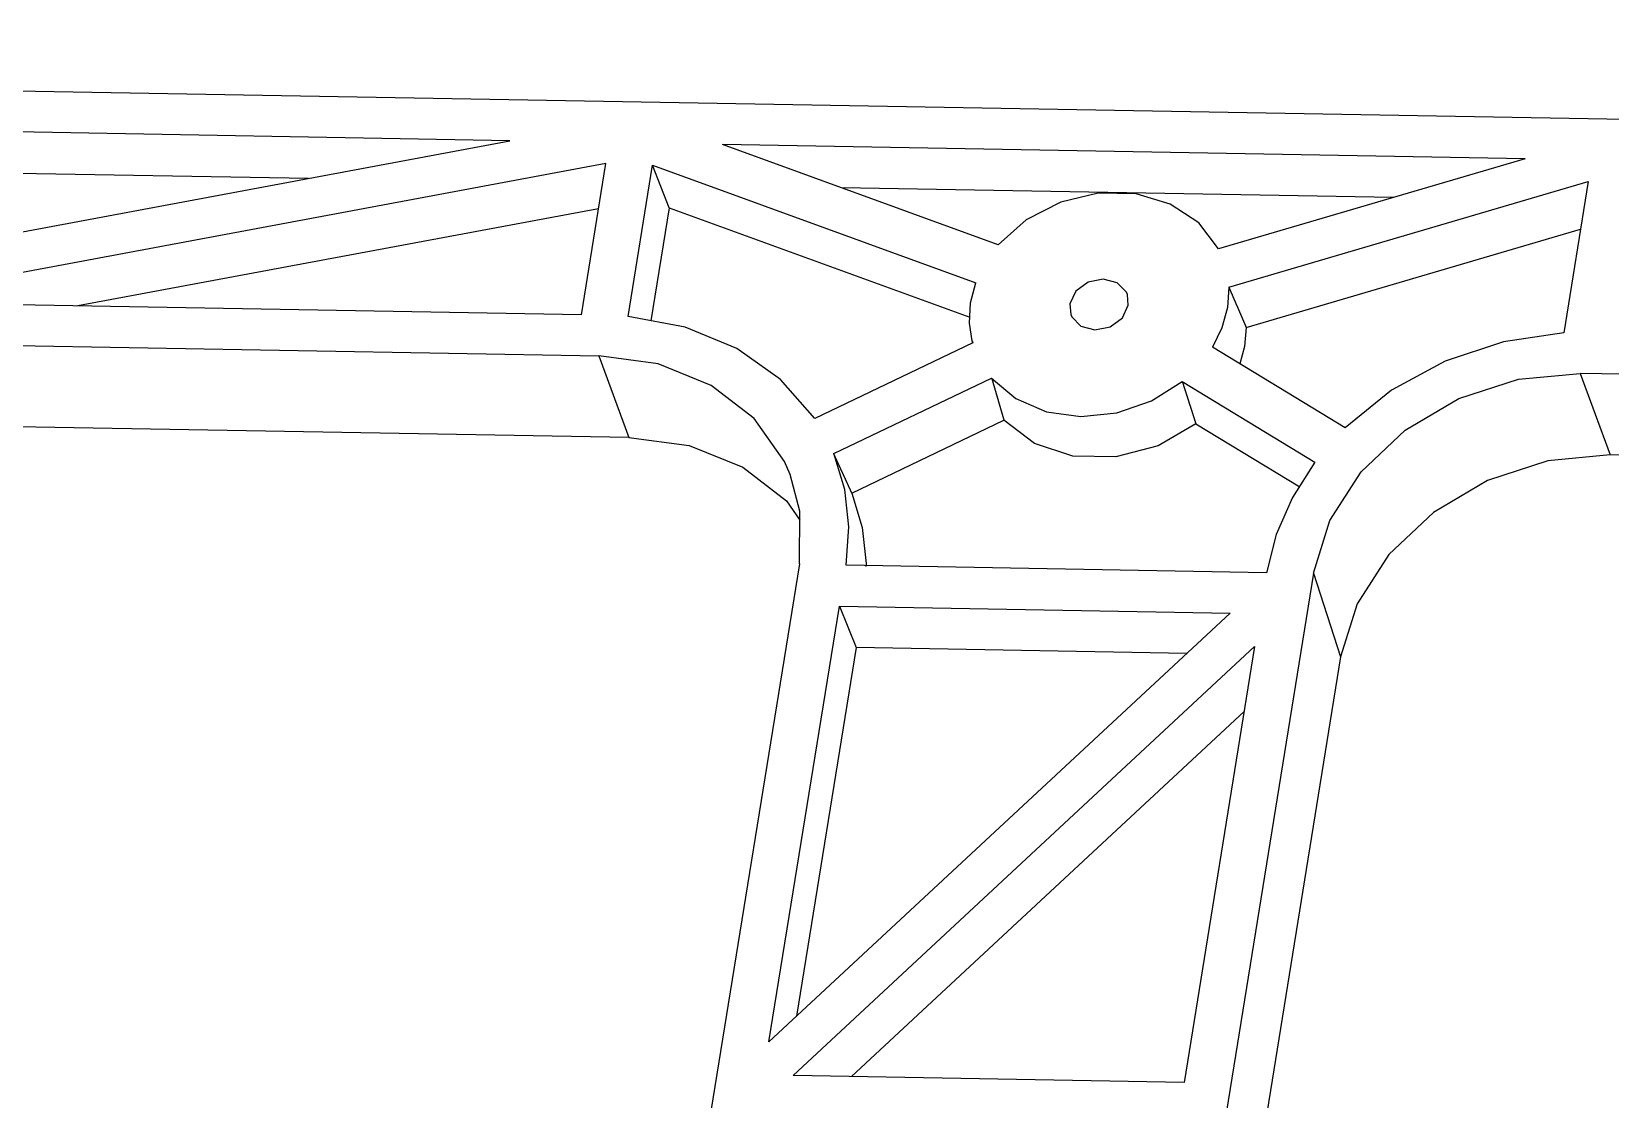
# Model space of a CAD drawing. Extents: x -268 to 907, y 393 to 1224.
# Drawn here: x 560.1 to 625.9, y 767.3 to 811.7 of the extents above; entities that cross this region are included whole.
import ezdxf

# ---------------------------------------------------------------- set-up
doc = ezdxf.new("R2010")
doc.units = 0
doc.header["$LTSCALE"] = 1.21
doc.header["$MEASUREMENT"] = 0
doc.layers.get('0').update_dxf_attribs({"linetype": 'CONTINUOUS'})

msp = doc.modelspace()

# ---------------------------------------------------------------- linework, layer by layer
at = {"color": 7, "linetype": 'Continuous'}
for p, q in [((792.09964, 805.1176), (419.66261, 811.71095)), ((580.04674, 807.16946), (550.15506, 807.69864)), ((549.13628, 801.40207), (580.04674, 807.16946)), ((622.3055, 806.42134), (588.90751, 807.01259)), ((600.38193, 802.83925), (588.90751, 807.01259)), ((622.3055, 806.42134), (609.55001, 802.67695)), ((550.85186, 805.97541), (571.67181, 805.60683)), ((584.04895, 806.22331), (553.1385, 800.45592)), ((583.03018, 799.92674), (584.04895, 806.22331)), ((584.96958, 799.85854), (585.98845, 806.1557)), ((586.67571, 804.37347), (585.98845, 806.1557)), ((585.98845, 806.1557), (599.44267, 801.26229)), ((616.80875, 804.80776), (593.8522, 805.21417)), ((609.97505, 801.07583), (624.93139, 805.46628)), ((624.93139, 805.46628), (623.91252, 799.16913)), ((583.74436, 804.34075), (562.07554, 800.2977)), ((586.67571, 804.37347), (585.91626, 799.67969)), ((586.67571, 804.37347), (599.19405, 799.82044)), ((610.69791, 799.39922), (624.61054, 803.48329)), ((439.78532, 800.76093), (583.7509, 798.21228)), ((583.03018, 799.92674), (553.1385, 800.45592)), ((599.31728, 798.75603), (592.74401, 795.60955)), ((599.31728, 798.75603), (599.29351, 798.8455)), ((599.2936, 798.84465), (599.3162, 798.75576)), ((614.81147, 795.21889), (609.29103, 798.57947)), ((583.7509, 798.21228), (585.01081, 794.81834)), ((585.01081, 794.81834), (441.04524, 797.367)), ((593.5312, 794.1472), (600.10447, 797.29368)), ((608.03647, 797.15326), (613.55691, 793.79268)), ((624.59303, 797.48924), (625.85295, 794.0953)), ((768.55861, 794.94058), (624.59303, 797.48924)), ((594.28794, 792.50703), (600.61554, 795.53592)), ((608.60103, 795.39455), (612.92841, 792.76025)), ((769.81853, 791.54664), (625.85295, 794.0953)), ((589.74312, 793.58142), (591.55948, 792.1816)), ((594.28794, 792.50703), (594.71437, 791.07315)), ((591.55948, 792.1816), (592.12237, 791.38509)), ((592.10249, 789.55592), (584.95752, 745.39618)), ((611.54776, 789.19069), (594.04394, 789.50056)), ((613.49599, 789.17718), (606.35102, 745.01745)), ((613.49599, 789.17718), (614.62806, 785.68749)), ((590.83487, 769.66666), (593.76942, 787.80372)), ((610.03836, 787.51571), (590.83487, 769.66666)), ((593.76942, 787.80372), (594.46623, 786.0805)), ((593.76942, 787.80372), (610.03836, 787.51571)), ((591.84696, 768.26818), (611.05046, 786.11723)), ((594.46623, 786.0805), (591.98319, 770.73398)), ((608.23205, 785.8368), (594.46623, 786.0805)), ((611.05046, 786.11723), (608.11591, 767.98017)), ((614.62806, 785.68749), (607.48309, 741.52775)), ((594.27169, 768.22525), (610.61309, 783.41408)), ((608.11591, 767.98017), (591.84696, 768.26818))]:
    msp.add_line(p, q, dxfattribs=at)
for points in [[(609.55001, 802.67695), (608.72681, 803.74937), (607.53836, 804.53562), (606.11397, 804.95528), (604.53349, 804.98326), (602.98182, 804.61629), (601.54646, 803.87649), (600.38193, 802.83925)], [(599.29351, 798.8455), (599.18177, 799.57506), (599.22403, 800.41975), (599.44267, 801.26229)], [(604.74861, 801.4147), (604.11785, 801.28337), (603.61012, 800.90307), (603.36147, 800.37569), (603.40105, 799.93265)], [(605.75298, 800.77569), (605.7155, 800.8658), (605.33339, 801.26186), (604.74861, 801.4147)], [(609.97505, 801.07583), (609.92058, 800.23039), (609.69004, 799.38903), (609.29103, 798.57947)], [(604.40542, 799.29365), (605.03618, 799.42497), (605.54391, 799.80527), (605.79255, 800.33265), (605.75298, 800.77569)], [(592.74401, 795.60955), (591.32143, 797.23676), (589.49475, 798.52237), (587.34572, 799.40963), (584.96958, 799.85854)], [(603.40105, 799.93265), (603.43853, 799.84255), (603.82064, 799.44649), (604.40542, 799.29365)], [(610.69791, 799.39922), (610.6324, 798.60266), (610.4352, 797.88295)], [(623.91252, 799.16913), (621.4051, 798.80667), (618.98205, 798.00035), (616.75098, 796.78658), (614.81147, 795.21889)], [(591.72208, 793.28561), (591.48597, 793.82123), (590.22498, 795.60557), (588.42937, 796.98941), (586.22103, 797.87861), (583.7509, 798.21228)], [(600.10447, 797.29368), (601.10917, 796.443), (602.38101, 795.89362), (603.82201, 795.68786), (605.32117, 795.84156), (606.76303, 796.34291), (608.03647, 797.15326)], [(613.49599, 789.17718), (614.18264, 791.36723), (615.48528, 793.39637), (617.31482, 795.12599), (619.5467, 796.43853), (622.02935, 797.24469), (624.59303, 797.48924)], [(608.60103, 795.39455), (607.03064, 794.47976), (605.26952, 794.01522), (603.48295, 794.04685), (601.88179, 794.57091), (600.61554, 795.53592)], [(585.01081, 794.81834), (587.50938, 794.48084), (589.74312, 793.58142)], [(594.04394, 789.50056), (594.16176, 791.09595), (593.98943, 792.65763), (593.5312, 794.1472)], [(625.85295, 794.0953), (623.25975, 793.84794), (620.74856, 793.03252), (618.49089, 791.70483), (616.64022, 789.95521), (615.32262, 787.90275), (614.62806, 785.68749)], [(592.10249, 789.55592), (592.12642, 791.7577), (591.72208, 793.28561)], [(613.55691, 793.79268), (612.62065, 792.3278), (611.94541, 790.78112), (611.54776, 789.19069)], [(594.71437, 791.07315), (594.88069, 789.57449), (594.87262, 789.44779)]]:
    msp.add_lwpolyline(points, dxfattribs=at)
at = {"color": 7}
for points in [[(609.975, 801.076, 0), (609.979, 801.067, 0), (609.983, 801.058, 0), (609.986, 801.05, 0), (609.99, 801.041, 0), (609.994, 801.032, 0), (609.998, 801.023, 0), (610.002, 801.014, 0), (610.005, 801.006, 0), (610.009, 800.997, 0), (610.013, 800.988, 0), (610.017, 800.979, 0), (610.021, 800.971, 0), (610.024, 800.962, 0), (610.028, 800.953, 0), (610.032, 800.944, 0), (610.036, 800.935, 0), (610.039, 800.927, 0), (610.043, 800.918, 0), (610.047, 800.909, 0), (610.051, 800.9, 0), (610.055, 800.892, 0), (610.058, 800.883, 0), (610.062, 800.874, 0), (610.066, 800.865, 0), (610.07, 800.856, 0), (610.074, 800.848, 0), (610.077, 800.839, 0), (610.081, 800.83, 0), (610.085, 800.821, 0), (610.089, 800.813, 0), (610.093, 800.804, 0), (610.096, 800.795, 0), (610.1, 800.786, 0), (610.104, 800.777, 0), (610.108, 800.769, 0), (610.111, 800.76, 0), (610.115, 800.751, 0), (610.119, 800.742, 0), (610.123, 800.734, 0), (610.127, 800.725, 0), (610.13, 800.716, 0), (610.134, 800.707, 0), (610.138, 800.698, 0), (610.142, 800.69, 0), (610.146, 800.681, 0), (610.149, 800.672, 0), (610.153, 800.663, 0), (610.157, 800.655, 0), (610.161, 800.646, 0), (610.165, 800.637, 0), (610.168, 800.628, 0), (610.172, 800.619, 0), (610.176, 800.611, 0), (610.18, 800.602, 0), (610.183, 800.593, 0), (610.187, 800.584, 0), (610.191, 800.576, 0), (610.195, 800.567, 0), (610.199, 800.558, 0), (610.202, 800.549, 0), (610.206, 800.54, 0), (610.21, 800.532, 0), (610.214, 800.523, 0), (610.218, 800.514, 0), (610.221, 800.505, 0), (610.225, 800.497, 0), (610.229, 800.488, 0), (610.233, 800.479, 0), (610.237, 800.47, 0), (610.24, 800.462, 0), (610.244, 800.453, 0), (610.248, 800.444, 0), (610.252, 800.435, 0), (610.255, 800.426, 0), (610.259, 800.418, 0), (610.263, 800.409, 0), (610.267, 800.4, 0), (610.271, 800.391, 0), (610.274, 800.383, 0), (610.278, 800.374, 0), (610.282, 800.365, 0), (610.286, 800.356, 0), (610.29, 800.347, 0), (610.293, 800.339, 0), (610.297, 800.33, 0), (610.301, 800.321, 0), (610.305, 800.312, 0), (610.308, 800.304, 0), (610.312, 800.295, 0), (610.316, 800.286, 0), (610.32, 800.277, 0), (610.324, 800.268, 0), (610.327, 800.26, 0), (610.331, 800.251, 0), (610.335, 800.242, 0), (610.339, 800.233, 0), (610.343, 800.225, 0), (610.346, 800.216, 0), (610.35, 800.207, 0), (610.354, 800.198, 0), (610.358, 800.189, 0), (610.361, 800.181, 0), (610.365, 800.172, 0), (610.369, 800.163, 0), (610.373, 800.154, 0), (610.377, 800.146, 0), (610.38, 800.137, 0), (610.384, 800.128, 0), (610.388, 800.119, 0), (610.392, 800.11, 0), (610.395, 800.102, 0), (610.399, 800.093, 0), (610.403, 800.084, 0), (610.407, 800.075, 0), (610.411, 800.066, 0), (610.414, 800.058, 0), (610.418, 800.049, 0), (610.422, 800.04, 0), (610.426, 800.031, 0), (610.43, 800.023, 0), (610.433, 800.014, 0), (610.437, 800.005, 0), (610.441, 799.996, 0), (610.445, 799.987, 0), (610.448, 799.979, 0), (610.452, 799.97, 0), (610.456, 799.961, 0), (610.46, 799.952, 0), (610.464, 799.944, 0), (610.467, 799.935, 0), (610.471, 799.926, 0), (610.475, 799.917, 0), (610.479, 799.908, 0), (610.482, 799.9, 0), (610.486, 799.891, 0), (610.49, 799.882, 0), (610.494, 799.873, 0), (610.498, 799.865, 0), (610.501, 799.856, 0), (610.505, 799.847, 0), (610.509, 799.838, 0), (610.513, 799.829, 0), (610.517, 799.821, 0), (610.52, 799.812, 0), (610.524, 799.803, 0), (610.528, 799.794, 0), (610.532, 799.786, 0), (610.535, 799.777, 0), (610.539, 799.768, 0), (610.543, 799.759, 0), (610.547, 799.75, 0), (610.551, 799.742, 0), (610.554, 799.733, 0), (610.558, 799.724, 0), (610.562, 799.715, 0), (610.566, 799.707, 0), (610.569, 799.698, 0), (610.573, 799.689, 0), (610.577, 799.68, 0), (610.581, 799.671, 0), (610.585, 799.663, 0), (610.588, 799.654, 0), (610.592, 799.645, 0), (610.596, 799.636, 0), (610.6, 799.628, 0), (610.603, 799.619, 0), (610.607, 799.61, 0), (610.611, 799.601, 0), (610.615, 799.592, 0), (610.619, 799.584, 0), (610.622, 799.575, 0), (610.626, 799.566, 0), (610.63, 799.557, 0), (610.634, 799.548, 0), (610.637, 799.54, 0), (610.641, 799.531, 0), (610.645, 799.522, 0), (610.649, 799.513, 0), (610.653, 799.505, 0), (610.656, 799.496, 0), (610.66, 799.487, 0), (610.664, 799.478, 0), (610.668, 799.469, 0), (610.671, 799.461, 0), (610.675, 799.452, 0), (610.679, 799.443, 0), (610.683, 799.434, 0), (610.687, 799.426, 0), (610.69, 799.417, 0), (610.694, 799.408, 0), (610.698, 799.399, 0)], [(600.104, 797.294, 0), (600.107, 797.284, 0), (600.11, 797.275, 0), (600.112, 797.266, 0), (600.115, 797.257, 0), (600.118, 797.248, 0), (600.12, 797.238, 0), (600.123, 797.229, 0), (600.126, 797.22, 0), (600.128, 797.211, 0), (600.131, 797.202, 0), (600.134, 797.192, 0), (600.137, 797.183, 0), (600.139, 797.174, 0), (600.142, 797.165, 0), (600.145, 797.156, 0), (600.147, 797.146, 0), (600.15, 797.137, 0), (600.153, 797.128, 0), (600.155, 797.119, 0), (600.158, 797.11, 0), (600.161, 797.1, 0), (600.163, 797.091, 0), (600.166, 797.082, 0), (600.169, 797.073, 0), (600.171, 797.064, 0), (600.174, 797.054, 0), (600.177, 797.045, 0), (600.179, 797.036, 0), (600.182, 797.027, 0), (600.185, 797.018, 0), (600.187, 797.008, 0), (600.19, 796.999, 0), (600.193, 796.99, 0), (600.195, 796.981, 0), (600.198, 796.972, 0), (600.201, 796.962, 0), (600.203, 796.953, 0), (600.206, 796.944, 0), (600.209, 796.935, 0), (600.211, 796.925, 0), (600.214, 796.916, 0), (600.217, 796.907, 0), (600.219, 796.898, 0), (600.222, 796.889, 0), (600.225, 796.879, 0), (600.227, 796.87, 0), (600.23, 796.861, 0), (600.233, 796.852, 0), (600.235, 796.843, 0), (600.238, 796.833, 0), (600.241, 796.824, 0), (600.243, 796.815, 0), (600.246, 796.806, 0), (600.249, 796.797, 0), (600.251, 796.787, 0), (600.254, 796.778, 0), (600.257, 796.769, 0), (600.259, 796.76, 0), (600.262, 796.751, 0), (600.265, 796.741, 0), (600.267, 796.732, 0), (600.27, 796.723, 0), (600.273, 796.714, 0), (600.275, 796.705, 0), (600.278, 796.695, 0), (600.281, 796.686, 0), (600.283, 796.677, 0), (600.286, 796.668, 0), (600.289, 796.659, 0), (600.291, 796.649, 0), (600.294, 796.64, 0), (600.297, 796.631, 0), (600.299, 796.622, 0), (600.302, 796.613, 0), (600.305, 796.603, 0), (600.307, 796.594, 0), (600.31, 796.585, 0), (600.313, 796.576, 0), (600.315, 796.567, 0), (600.318, 796.557, 0), (600.321, 796.548, 0), (600.324, 796.539, 0), (600.326, 796.53, 0), (600.329, 796.521, 0), (600.332, 796.511, 0), (600.334, 796.502, 0), (600.337, 796.493, 0), (600.34, 796.484, 0), (600.342, 796.475, 0), (600.345, 796.465, 0), (600.348, 796.456, 0), (600.35, 796.447, 0), (600.353, 796.438, 0), (600.356, 796.428, 0), (600.358, 796.419, 0), (600.361, 796.41, 0), (600.364, 796.401, 0), (600.366, 796.392, 0), (600.369, 796.382, 0), (600.372, 796.373, 0), (600.374, 796.364, 0), (600.377, 796.355, 0), (600.38, 796.346, 0), (600.382, 796.336, 0), (600.385, 796.327, 0), (600.388, 796.318, 0), (600.39, 796.309, 0), (600.393, 796.3, 0), (600.396, 796.29, 0), (600.398, 796.281, 0), (600.401, 796.272, 0), (600.404, 796.263, 0), (600.406, 796.254, 0), (600.409, 796.244, 0), (600.412, 796.235, 0), (600.415, 796.226, 0), (600.417, 796.217, 0), (600.42, 796.208, 0), (600.423, 796.198, 0), (600.425, 796.189, 0), (600.428, 796.18, 0), (600.431, 796.171, 0), (600.433, 796.162, 0), (600.436, 796.152, 0), (600.439, 796.143, 0), (600.441, 796.134, 0), (600.444, 796.125, 0), (600.447, 796.116, 0), (600.449, 796.106, 0), (600.452, 796.097, 0), (600.455, 796.088, 0), (600.457, 796.079, 0), (600.46, 796.07, 0), (600.463, 796.06, 0), (600.465, 796.051, 0), (600.468, 796.042, 0), (600.471, 796.033, 0), (600.473, 796.024, 0), (600.476, 796.014, 0), (600.479, 796.005, 0), (600.481, 795.996, 0), (600.484, 795.987, 0), (600.487, 795.978, 0), (600.49, 795.968, 0), (600.492, 795.959, 0), (600.495, 795.95, 0), (600.498, 795.941, 0), (600.5, 795.932, 0), (600.503, 795.922, 0), (600.506, 795.913, 0), (600.508, 795.904, 0), (600.511, 795.895, 0), (600.514, 795.886, 0), (600.516, 795.876, 0), (600.519, 795.867, 0), (600.522, 795.858, 0), (600.524, 795.849, 0), (600.527, 795.84, 0), (600.53, 795.83, 0), (600.532, 795.821, 0), (600.535, 795.812, 0), (600.538, 795.803, 0), (600.54, 795.794, 0), (600.543, 795.784, 0), (600.546, 795.775, 0), (600.549, 795.766, 0), (600.551, 795.757, 0), (600.554, 795.748, 0), (600.557, 795.738, 0), (600.559, 795.729, 0), (600.562, 795.72, 0), (600.565, 795.711, 0), (600.567, 795.702, 0), (600.57, 795.692, 0), (600.573, 795.683, 0), (600.575, 795.674, 0), (600.578, 795.665, 0), (600.581, 795.656, 0), (600.583, 795.646, 0), (600.586, 795.637, 0), (600.589, 795.628, 0), (600.591, 795.619, 0), (600.594, 795.61, 0), (600.597, 795.6, 0), (600.599, 795.591, 0), (600.602, 795.582, 0), (600.605, 795.573, 0), (600.607, 795.564, 0), (600.61, 795.554, 0), (600.613, 795.545, 0), (600.616, 795.536, 0)], [(608.036, 797.153, 0), (608.039, 797.144, 0), (608.042, 797.135, 0), (608.045, 797.126, 0), (608.048, 797.116, 0), (608.051, 797.107, 0), (608.054, 797.098, 0), (608.057, 797.089, 0), (608.06, 797.08, 0), (608.063, 797.07, 0), (608.066, 797.061, 0), (608.069, 797.052, 0), (608.072, 797.043, 0), (608.075, 797.034, 0), (608.078, 797.024, 0), (608.081, 797.015, 0), (608.084, 797.006, 0), (608.087, 796.997, 0), (608.09, 796.988, 0), (608.093, 796.978, 0), (608.096, 796.969, 0), (608.099, 796.96, 0), (608.102, 796.951, 0), (608.105, 796.942, 0), (608.107, 796.932, 0), (608.11, 796.923, 0), (608.113, 796.914, 0), (608.116, 796.905, 0), (608.119, 796.895, 0), (608.122, 796.886, 0), (608.125, 796.877, 0), (608.128, 796.868, 0), (608.131, 796.859, 0), (608.134, 796.849, 0), (608.137, 796.84, 0), (608.14, 796.831, 0), (608.143, 796.822, 0), (608.146, 796.813, 0), (608.149, 796.803, 0), (608.152, 796.794, 0), (608.155, 796.785, 0), (608.158, 796.776, 0), (608.161, 796.767, 0), (608.164, 796.757, 0), (608.167, 796.748, 0), (608.17, 796.739, 0), (608.173, 796.73, 0), (608.176, 796.721, 0), (608.179, 796.711, 0), (608.181, 796.702, 0), (608.184, 796.693, 0), (608.187, 796.684, 0), (608.19, 796.674, 0), (608.193, 796.665, 0), (608.196, 796.656, 0), (608.199, 796.647, 0), (608.202, 796.638, 0), (608.205, 796.628, 0), (608.208, 796.619, 0), (608.211, 796.61, 0), (608.214, 796.601, 0), (608.217, 796.592, 0), (608.22, 796.582, 0), (608.223, 796.573, 0), (608.226, 796.564, 0), (608.229, 796.555, 0), (608.232, 796.546, 0), (608.235, 796.536, 0), (608.238, 796.527, 0), (608.241, 796.518, 0), (608.244, 796.509, 0), (608.247, 796.5, 0), (608.249, 796.49, 0), (608.252, 796.481, 0), (608.255, 796.472, 0), (608.258, 796.463, 0), (608.261, 796.454, 0), (608.264, 796.444, 0), (608.267, 796.435, 0), (608.27, 796.426, 0), (608.273, 796.417, 0), (608.276, 796.407, 0), (608.279, 796.398, 0), (608.282, 796.389, 0), (608.285, 796.38, 0), (608.288, 796.371, 0), (608.291, 796.361, 0), (608.294, 796.352, 0), (608.297, 796.343, 0), (608.3, 796.334, 0), (608.303, 796.325, 0), (608.306, 796.315, 0), (608.309, 796.306, 0), (608.312, 796.297, 0), (608.315, 796.288, 0), (608.317, 796.279, 0), (608.32, 796.269, 0), (608.323, 796.26, 0), (608.326, 796.251, 0), (608.329, 796.242, 0), (608.332, 796.233, 0), (608.335, 796.223, 0), (608.338, 796.214, 0), (608.341, 796.205, 0), (608.344, 796.196, 0), (608.347, 796.186, 0), (608.35, 796.177, 0), (608.353, 796.168, 0), (608.356, 796.159, 0), (608.359, 796.15, 0), (608.362, 796.14, 0), (608.365, 796.131, 0), (608.368, 796.122, 0), (608.371, 796.113, 0), (608.374, 796.104, 0), (608.377, 796.094, 0), (608.38, 796.085, 0), (608.383, 796.076, 0), (608.385, 796.067, 0), (608.388, 796.058, 0), (608.391, 796.048, 0), (608.394, 796.039, 0), (608.397, 796.03, 0), (608.4, 796.021, 0), (608.403, 796.012, 0), (608.406, 796.002, 0), (608.409, 795.993, 0), (608.412, 795.984, 0), (608.415, 795.975, 0), (608.418, 795.965, 0), (608.421, 795.956, 0), (608.424, 795.947, 0), (608.427, 795.938, 0), (608.43, 795.929, 0), (608.433, 795.919, 0), (608.436, 795.91, 0), (608.439, 795.901, 0), (608.442, 795.892, 0), (608.445, 795.883, 0), (608.447, 795.873, 0), (608.45, 795.864, 0), (608.453, 795.855, 0), (608.456, 795.846, 0), (608.459, 795.837, 0), (608.462, 795.827, 0), (608.465, 795.818, 0), (608.468, 795.809, 0), (608.471, 795.8, 0), (608.474, 795.791, 0), (608.477, 795.781, 0), (608.48, 795.772, 0), (608.483, 795.763, 0), (608.486, 795.754, 0), (608.489, 795.744, 0), (608.492, 795.735, 0), (608.495, 795.726, 0), (608.498, 795.717, 0), (608.501, 795.708, 0), (608.504, 795.698, 0), (608.507, 795.689, 0), (608.51, 795.68, 0), (608.512, 795.671, 0), (608.515, 795.662, 0), (608.518, 795.652, 0), (608.521, 795.643, 0), (608.524, 795.634, 0), (608.527, 795.625, 0), (608.53, 795.616, 0), (608.533, 795.606, 0), (608.536, 795.597, 0), (608.539, 795.588, 0), (608.542, 795.579, 0), (608.545, 795.57, 0), (608.548, 795.56, 0), (608.551, 795.551, 0), (608.554, 795.542, 0), (608.557, 795.533, 0), (608.56, 795.523, 0), (608.563, 795.514, 0), (608.566, 795.505, 0), (608.569, 795.496, 0), (608.572, 795.487, 0), (608.574, 795.477, 0), (608.577, 795.468, 0), (608.58, 795.459, 0), (608.583, 795.45, 0), (608.586, 795.441, 0), (608.589, 795.431, 0), (608.592, 795.422, 0), (608.595, 795.413, 0), (608.598, 795.404, 0), (608.601, 795.395, 0)], [(594.288, 792.507, 0), (594.284, 792.516, 0), (594.28, 792.524, 0), (594.276, 792.533, 0), (594.272, 792.541, 0), (594.268, 792.55, 0), (594.264, 792.559, 0), (594.26, 792.567, 0), (594.256, 792.576, 0), (594.252, 792.584, 0), (594.248, 792.593, 0), (594.244, 792.602, 0), (594.24, 792.61, 0), (594.236, 792.619, 0), (594.233, 792.627, 0), (594.229, 792.636, 0), (594.225, 792.644, 0), (594.221, 792.653, 0), (594.217, 792.662, 0), (594.213, 792.67, 0), (594.209, 792.679, 0), (594.205, 792.687, 0), (594.201, 792.696, 0), (594.197, 792.705, 0), (594.193, 792.713, 0), (594.189, 792.722, 0), (594.185, 792.73, 0), (594.181, 792.739, 0), (594.177, 792.748, 0), (594.173, 792.756, 0), (594.169, 792.765, 0), (594.165, 792.773, 0), (594.161, 792.782, 0), (594.157, 792.79, 0), (594.153, 792.799, 0), (594.149, 792.808, 0), (594.145, 792.816, 0), (594.141, 792.825, 0), (594.137, 792.833, 0), (594.134, 792.842, 0), (594.13, 792.851, 0), (594.126, 792.859, 0), (594.122, 792.868, 0), (594.118, 792.876, 0), (594.114, 792.885, 0), (594.11, 792.894, 0), (594.106, 792.902, 0), (594.102, 792.911, 0), (594.098, 792.919, 0), (594.094, 792.928, 0), (594.09, 792.936, 0), (594.086, 792.945, 0), (594.082, 792.954, 0), (594.078, 792.962, 0), (594.074, 792.971, 0), (594.07, 792.979, 0), (594.066, 792.988, 0), (594.062, 792.997, 0), (594.058, 793.005, 0), (594.054, 793.014, 0), (594.05, 793.022, 0), (594.046, 793.031, 0), (594.042, 793.04, 0), (594.039, 793.048, 0), (594.035, 793.057, 0), (594.031, 793.065, 0), (594.027, 793.074, 0), (594.023, 793.082, 0), (594.019, 793.091, 0), (594.015, 793.1, 0), (594.011, 793.108, 0), (594.007, 793.117, 0), (594.003, 793.125, 0), (593.999, 793.134, 0), (593.995, 793.143, 0), (593.991, 793.151, 0), (593.987, 793.16, 0), (593.983, 793.168, 0), (593.979, 793.177, 0), (593.975, 793.186, 0), (593.971, 793.194, 0), (593.967, 793.203, 0), (593.963, 793.211, 0), (593.959, 793.22, 0), (593.955, 793.228, 0), (593.951, 793.237, 0), (593.947, 793.246, 0), (593.943, 793.254, 0), (593.939, 793.263, 0), (593.936, 793.271, 0), (593.932, 793.28, 0), (593.928, 793.289, 0), (593.924, 793.297, 0), (593.92, 793.306, 0), (593.916, 793.314, 0), (593.912, 793.323, 0), (593.908, 793.332, 0), (593.904, 793.34, 0), (593.9, 793.349, 0), (593.896, 793.357, 0), (593.892, 793.366, 0), (593.888, 793.374, 0), (593.884, 793.383, 0), (593.88, 793.392, 0), (593.876, 793.4, 0), (593.872, 793.409, 0), (593.868, 793.417, 0), (593.864, 793.426, 0), (593.86, 793.435, 0), (593.856, 793.443, 0), (593.852, 793.452, 0), (593.848, 793.46, 0), (593.844, 793.469, 0), (593.84, 793.477, 0), (593.836, 793.486, 0), (593.833, 793.495, 0), (593.829, 793.503, 0), (593.825, 793.512, 0), (593.821, 793.52, 0), (593.817, 793.529, 0), (593.813, 793.538, 0), (593.809, 793.546, 0), (593.805, 793.555, 0), (593.801, 793.563, 0), (593.797, 793.572, 0), (593.793, 793.581, 0), (593.789, 793.589, 0), (593.785, 793.598, 0), (593.781, 793.606, 0), (593.777, 793.615, 0), (593.773, 793.623, 0), (593.769, 793.632, 0), (593.765, 793.641, 0), (593.761, 793.649, 0), (593.757, 793.658, 0), (593.753, 793.666, 0), (593.749, 793.675, 0), (593.745, 793.684, 0), (593.741, 793.692, 0), (593.737, 793.701, 0), (593.733, 793.709, 0), (593.729, 793.718, 0), (593.725, 793.726, 0), (593.722, 793.735, 0), (593.718, 793.744, 0), (593.714, 793.752, 0), (593.71, 793.761, 0), (593.706, 793.769, 0), (593.702, 793.778, 0), (593.698, 793.787, 0), (593.694, 793.795, 0), (593.69, 793.804, 0), (593.686, 793.812, 0), (593.682, 793.821, 0), (593.678, 793.83, 0), (593.674, 793.838, 0), (593.67, 793.847, 0), (593.666, 793.855, 0), (593.662, 793.864, 0), (593.658, 793.872, 0), (593.654, 793.881, 0), (593.65, 793.89, 0), (593.646, 793.898, 0), (593.642, 793.907, 0), (593.638, 793.915, 0), (593.634, 793.924, 0), (593.63, 793.933, 0), (593.626, 793.941, 0), (593.622, 793.95, 0), (593.618, 793.958, 0), (593.614, 793.967, 0), (593.611, 793.975, 0), (593.607, 793.984, 0), (593.603, 793.993, 0), (593.599, 794.001, 0), (593.595, 794.01, 0), (593.591, 794.018, 0), (593.587, 794.027, 0), (593.583, 794.036, 0), (593.579, 794.044, 0), (593.575, 794.053, 0), (593.571, 794.061, 0), (593.567, 794.07, 0), (593.563, 794.079, 0), (593.559, 794.087, 0), (593.555, 794.096, 0), (593.551, 794.104, 0), (593.547, 794.113, 0), (593.543, 794.121, 0), (593.539, 794.13, 0), (593.535, 794.139, 0), (593.531, 794.147, 0)]]:
    msp.add_polyline3d(points, dxfattribs=at)

doc.saveas('drawing.dxf')
